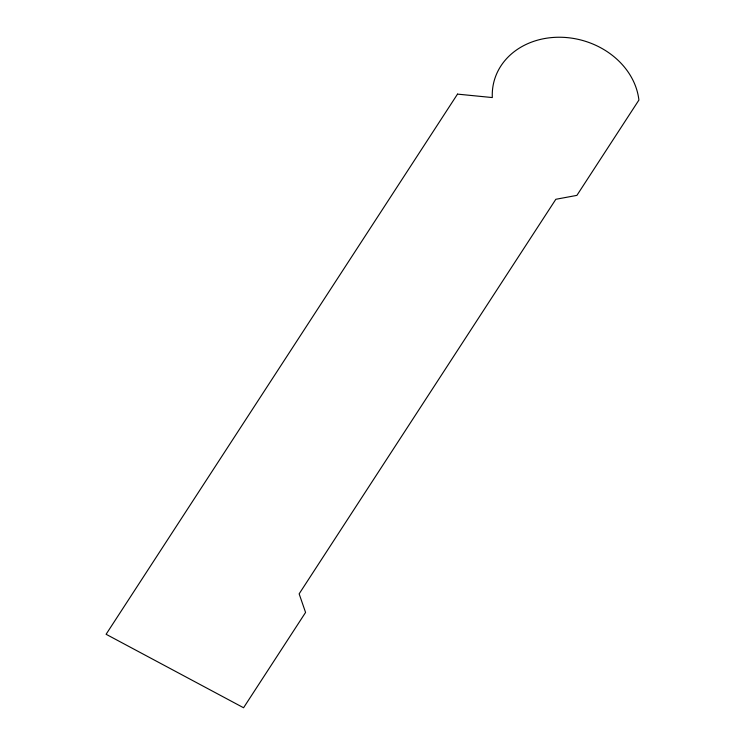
<?xml version="1.0" encoding="UTF-8"?>
<svg xmlns="http://www.w3.org/2000/svg" width="745" height="745" viewBox="0 0 745 745"><rect width="100%" height="100%" fill="white"/><g stroke="black" fill="none" stroke-linecap="round" stroke-linejoin="round"><path stroke-width="1.12" d="M457.505 94.121L106.097 634.274L243.568 707.75L305.571 612.446L299.145 593.849L555.835 199.287L576.9 195.376L638.903 100.072A74.277 62.506 15.5 0 0 560.668 37.25A74.277 62.506 15.5 0 0 492.315 97.558L457.505 94.121"/></g></svg>
